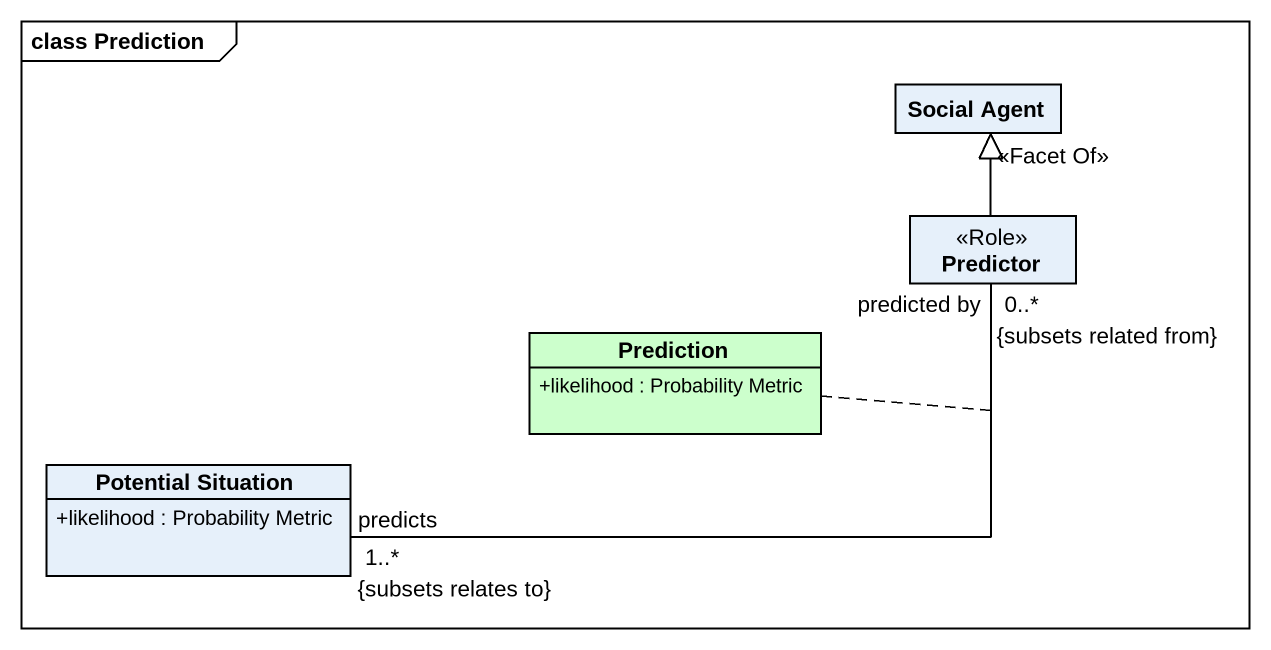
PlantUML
@startuml
mainframe class Prediction
hide circle
hide empty members
skinparam classAttributeIconSize 0
class "Social Agent" as Social_Agent
class Predictor <<Role>>
class Prediction #CCFFCC {
  +likelihood : Probability Metric
}
class "Potential Situation" as Potential_Situation {
  +likelihood : Probability Metric
}
Predictor -up-|> Social_Agent : <<Facet Of>>
Predictor "predicted by\n0..*\n{subsets related from}" -left- "predicts\n1..*\n{subsets relates to}" Potential_Situation
(Predictor, Potential_Situation) .. Prediction
@enduml
